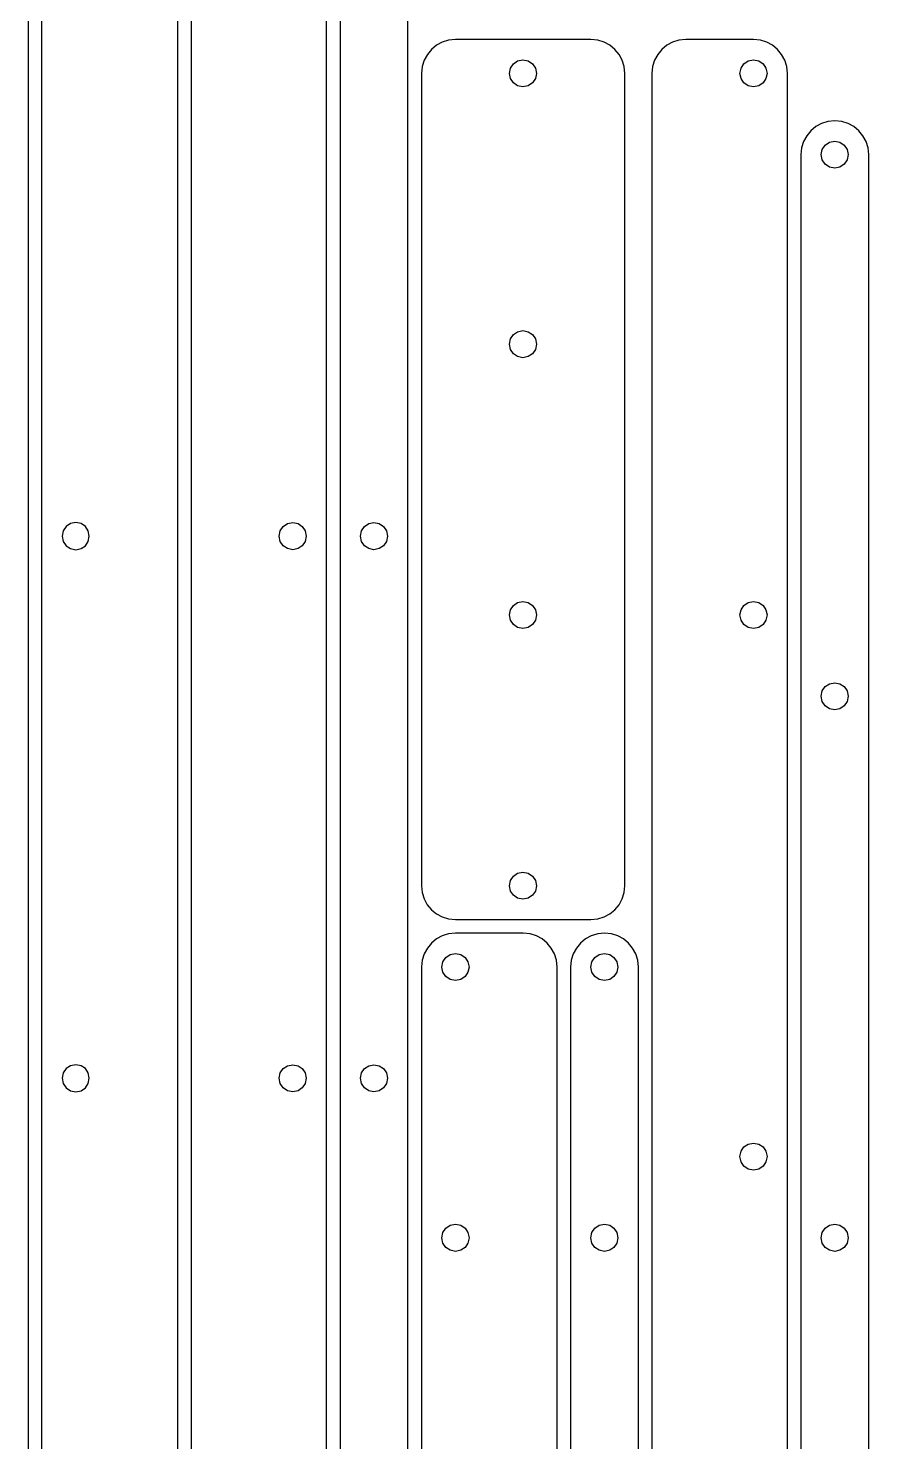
# Model space of a CAD drawing. Extents: x -2300 to 2026, y -6513 to 1502.
# Drawn here: x -1366.8 to -1242.9, y 963.6 to 1172.2 of the extents above; entities that cross this region are included whole.
import ezdxf

# ---------------------------------------------------------------- set-up
doc = ezdxf.new("R2010")
doc.units = 0

msp = doc.modelspace()

# ---------------------------------------------------------------- linework, layer by layer
at = {"layer": 'Layer 1'}
for p, q in [((-1366.84028, 1497.24), (-1366.84, 857.236)), ((-1364.84019, 857.23619), (-1364.84, 1497.24)), ((-1344.83981, 1497.24025), (-1344.84, 857.236)), ((-1342.84019, 1497.24025), (-1342.84, 857.236)), ((-1322.83981, 857.23619), (-1322.84, 1497.24)), ((-1320.83994, 1497.24), (-1320.84, 857.236)), ((-1310.84006, 857.236), (-1310.84, 1497.24)), ((-1304.849254, 1170.42887), (-1305.78815, 1170.138669)), ((-1303.84, 1170.53), (-1304.849254, 1170.42887)), ((-1283.85575, 1170.52535), (-1303.84, 1170.53)), ((-1282.846496, 1170.42422), (-1283.85575, 1170.52535)), ((-1281.9076, 1170.134019), (-1282.846496, 1170.42422)), ((-1270.879256, 1170.428851), (-1271.818172, 1170.138599)), ((-1269.87, 1170.53), (-1270.879256, 1170.428851)), ((-1259.87594, 1170.5258), (-1269.87, 1170.53)), ((-1258.866675, 1170.424651), (-1259.87594, 1170.5258)), ((-1257.927756, 1170.134399), (-1258.866675, 1170.424651)), ((-1307.984791, 1168.331436), (-1308.444352, 1167.48275)), ((-1307.37571, 1169.070171), (-1307.984791, 1168.331436)), ((-1306.636899, 1169.679176), (-1307.37571, 1169.070171)), ((-1305.78815, 1170.138669), (-1306.636899, 1169.679176)), ((-1281.058851, 1169.674526), (-1281.9076, 1170.134019)), ((-1280.32004, 1169.065521), (-1281.058851, 1169.674526)), ((-1279.710959, 1168.326786), (-1280.32004, 1169.065521)), ((-1279.251398, 1167.4781), (-1279.710959, 1168.326786)), ((-1274.014916, 1168.331128), (-1274.47451, 1167.482371)), ((-1273.405798, 1169.069946), (-1274.014916, 1168.331128)), ((-1272.666951, 1169.679033), (-1273.405798, 1169.069946)), ((-1271.818172, 1170.138599), (-1272.666951, 1169.679033)), ((-1257.078976, 1169.674833), (-1257.927756, 1170.134399)), ((-1256.340131, 1169.065746), (-1257.078976, 1169.674833)), ((-1255.731016, 1168.326928), (-1256.340131, 1169.065746)), ((-1255.271426, 1167.478171), (-1255.731016, 1168.326928)), ((-1308.734602, 1166.543895), (-1308.83575, 1165.53465)), ((-1308.444352, 1167.48275), (-1308.734602, 1166.543895)), ((-1295.8859, 1165.5332), (-1295.728925, 1166.311135)), ((-1295.728925, 1166.311135), (-1295.300798, 1166.946506)), ((-1295.300798, 1166.946506), (-1294.665718, 1167.374902)), ((-1294.665718, 1167.374902), (-1293.88788, 1167.53191)), ((-1293.88788, 1167.53191), (-1293.110092, 1167.374783)), ((-1293.110092, 1167.374783), (-1292.474919, 1166.946345)), ((-1292.474919, 1166.946345), (-1292.046661, 1166.311013)), ((-1292.046661, 1166.311013), (-1291.88962, 1165.5332)), ((-1278.961148, 1166.539245), (-1279.251398, 1167.4781)), ((-1278.86, 1165.53), (-1278.961148, 1166.539245)), ((-1274.764783, 1166.543464), (-1274.86594, 1165.5342)), ((-1274.47451, 1167.482371), (-1274.764783, 1166.543464)), ((-1261.8813, 1165.5319), (-1261.724329, 1166.309802)), ((-1261.724329, 1166.309802), (-1261.296208, 1166.945101)), ((-1261.296208, 1166.945101), (-1260.661129, 1167.373425)), ((-1260.661129, 1167.373425), (-1259.88328, 1167.5304)), ((-1259.88328, 1167.5304), (-1259.105492, 1167.373306)), ((-1259.105492, 1167.373306), (-1258.470319, 1166.944941)), ((-1258.470319, 1166.944941), (-1258.042061, 1166.30968)), ((-1258.042061, 1166.30968), (-1257.88502, 1165.5319)), ((-1254.981156, 1166.539264), (-1255.271426, 1167.478171)), ((-1254.88, 1165.53), (-1254.981156, 1166.539264)), ((-1308.83575, 1165.53465), (-1308.84, 1045.64)), ((-1295.728896, 1164.755401), (-1295.8859, 1165.5332)), ((-1295.8859, 1165.5332), (-1295.8859, 1165.5332)), ((-1295.300721, 1164.120305), (-1295.728896, 1164.755401)), ((-1294.665631, 1163.692144), (-1295.300721, 1164.120305)), ((-1292.475, 1164.120464), (-1293.110183, 1163.692263)), ((-1292.046692, 1164.75552), (-1292.475, 1164.120464)), ((-1291.88962, 1165.5332), (-1292.046692, 1164.75552)), ((-1278.86425, 1045.63557), (-1278.86, 1165.53)), ((-1274.86594, 1165.5342), (-1274.87, 925.745)), ((-1261.724212, 1164.753979), (-1261.8813, 1165.5319)), ((-1261.8813, 1165.5319), (-1261.8813, 1165.5319)), ((-1261.296054, 1164.118821), (-1261.724212, 1164.753979)), ((-1260.661014, 1163.690637), (-1261.296054, 1164.118821)), ((-1258.4704, 1164.119059), (-1259.105583, 1163.690785)), ((-1258.042092, 1164.754188), (-1258.4704, 1164.119059)), ((-1257.88502, 1165.5319), (-1258.042092, 1164.754188)), ((-1254.88406, 925.74501), (-1254.88, 1165.53)), ((-1293.88788, 1163.53515), (-1294.665631, 1163.692144)), ((-1293.110183, 1163.692263), (-1293.88788, 1163.53515)), ((-1259.88328, 1163.53364), (-1260.661014, 1163.690637)), ((-1259.105583, 1163.690785), (-1259.88328, 1163.53364)), ((-1249.833446, 1158.144399), (-1250.68219, 1157.684833)), ((-1248.894552, 1158.434651), (-1249.833446, 1158.144399)), ((-1247.8853, 1158.5358), (-1248.894552, 1158.434651)), ((-1246.876072, 1158.434651), (-1247.8853, 1158.5358)), ((-1245.937228, 1158.144399), (-1246.876072, 1158.434651)), ((-1245.088552, 1157.684833), (-1245.937228, 1158.144399)), ((-1252.030071, 1156.336928), (-1252.489627, 1155.488171)), ((-1251.420995, 1157.075746), (-1252.030071, 1156.336928)), ((-1250.68219, 1157.684833), (-1251.420995, 1157.075746)), ((-1244.349823, 1157.075746), (-1245.088552, 1157.684833)), ((-1243.740822, 1156.336928), (-1244.349823, 1157.075746)), ((-1243.28133, 1155.488171), (-1243.740822, 1156.336928)), ((-1252.779873, 1154.549264), (-1252.88102, 1153.54)), ((-1252.489627, 1155.488171), (-1252.779873, 1154.549264)), ((-1249.90948, 1153.5416), (-1249.752502, 1154.319623)), ((-1249.752502, 1154.319623), (-1249.324351, 1154.954985)), ((-1249.324351, 1154.954985), (-1248.689205, 1155.383332)), ((-1248.689205, 1155.383332), (-1247.91124, 1155.54031)), ((-1247.91124, 1155.54031), (-1247.133455, 1155.383213)), ((-1247.133455, 1155.383213), (-1246.498309, 1154.954825)), ((-1246.498309, 1154.954825), (-1246.070123, 1154.319502)), ((-1246.070123, 1154.319502), (-1245.91322, 1153.5416)), ((-1242.991129, 1154.549264), (-1243.28133, 1155.488171)), ((-1242.89, 1153.54), (-1242.991129, 1154.549264)), ((-1252.88102, 1153.54), (-1252.88, 918.751)), ((-1249.752378, 1152.763922), (-1249.90948, 1153.5416)), ((-1249.90948, 1153.5416), (-1249.90948, 1153.5416)), ((-1249.324188, 1152.128888), (-1249.752378, 1152.763922)), ((-1248.689083, 1151.700751), (-1249.324188, 1152.128888)), ((-1247.91124, 1151.54376), (-1248.689083, 1151.700751)), ((-1247.133581, 1151.700885), (-1247.91124, 1151.54376)), ((-1246.49848, 1152.129066), (-1247.133581, 1151.700885)), ((-1246.070254, 1152.764055), (-1246.49848, 1152.129066)), ((-1245.91322, 1153.5416), (-1246.070254, 1152.764055)), ((-1242.8947, 913.75601), (-1242.89, 1153.54)), ((-1295.728925, 1126.346723), (-1295.300798, 1126.982085)), ((-1295.300798, 1126.982085), (-1294.665718, 1127.410432)), ((-1294.665718, 1127.410432), (-1293.88788, 1127.56741)), ((-1293.88788, 1127.56741), (-1293.110092, 1127.410313)), ((-1293.110092, 1127.410313), (-1292.474919, 1126.981925)), ((-1292.474919, 1126.981925), (-1292.046661, 1126.346602)), ((-1295.8859, 1125.5687), (-1295.728925, 1126.346723)), ((-1295.728896, 1124.790965), (-1295.8859, 1125.5687)), ((-1295.8859, 1125.5687), (-1295.8859, 1125.5687)), ((-1295.300721, 1124.156014), (-1295.728896, 1124.790965)), ((-1292.046692, 1124.79109), (-1292.475, 1124.156185)), ((-1291.88962, 1125.5687), (-1292.046692, 1124.79109)), ((-1292.046661, 1126.346602), (-1291.88962, 1125.5687)), ((-1294.665631, 1123.727998), (-1295.300721, 1124.156014)), ((-1293.88788, 1123.57107), (-1294.665631, 1123.727998)), ((-1293.110183, 1123.72813), (-1293.88788, 1123.57107)), ((-1292.475, 1124.156185), (-1293.110183, 1123.72813)), ((-1361.682888, 1098.015114), (-1361.83994, 1097.2366)), ((-1361.25432, 1098.650924), (-1361.682888, 1098.015114)), ((-1360.618609, 1099.079636), (-1361.25432, 1098.650924)), ((-1359.84013, 1099.23685), (-1360.618609, 1099.079636)), ((-1359.061465, 1099.079761), (-1359.84013, 1099.23685)), ((-1358.425751, 1098.651092), (-1359.061465, 1099.079761)), ((-1357.997218, 1098.015241), (-1358.425751, 1098.651092)), ((-1357.8401, 1097.2366), (-1357.997218, 1098.015241)), ((-1329.8397, 1097.2366), (-1329.682585, 1098.015241)), ((-1329.682585, 1098.015241), (-1329.254077, 1098.651092)), ((-1329.254077, 1098.651092), (-1328.618428, 1099.079761)), ((-1328.618428, 1099.079761), (-1327.83989, 1099.23685)), ((-1327.83989, 1099.23685), (-1327.061411, 1099.079636)), ((-1327.061411, 1099.079636), (-1326.4257, 1098.650924)), ((-1326.4257, 1098.650924), (-1325.997132, 1098.015114)), ((-1325.997132, 1098.015114), (-1325.84008, 1097.2366)), ((-1317.85765, 1097.2366), (-1317.700535, 1098.015241)), ((-1317.700535, 1098.015241), (-1317.272027, 1098.651092)), ((-1317.272027, 1098.651092), (-1316.636378, 1099.079761)), ((-1316.636378, 1099.079761), (-1315.85784, 1099.23685)), ((-1315.85784, 1099.23685), (-1315.079361, 1099.079636)), ((-1315.079361, 1099.079636), (-1314.44365, 1098.650924)), ((-1314.44365, 1098.650924), (-1314.015082, 1098.015114)), ((-1314.015082, 1098.015114), (-1313.85803, 1097.2366)), ((-1361.83994, 1097.2366), (-1361.682764, 1096.458241)), ((-1361.682764, 1096.458241), (-1361.254152, 1095.822547)), ((-1361.254152, 1095.822547), (-1360.618482, 1095.393873)), ((-1360.618482, 1095.393873), (-1359.84013, 1095.23657)), ((-1359.84013, 1095.23657), (-1359.061586, 1095.393719)), ((-1359.061586, 1095.393719), (-1358.425912, 1095.822303)), ((-1358.425912, 1095.822303), (-1357.997341, 1096.458028)), ((-1357.997341, 1096.458028), (-1357.8401, 1097.2366)), ((-1357.8401, 1097.2366), (-1357.8401, 1097.2366)), ((-1329.682556, 1096.458028), (-1329.8397, 1097.2366)), ((-1329.8397, 1097.2366), (-1329.8397, 1097.2366)), ((-1329.253997, 1095.822303), (-1329.682556, 1096.458028)), ((-1328.618338, 1095.393719), (-1329.253997, 1095.822303)), ((-1327.83989, 1095.23657), (-1328.618338, 1095.393719)), ((-1327.061538, 1095.393873), (-1327.83989, 1095.23657)), ((-1326.425868, 1095.822547), (-1327.061538, 1095.393873)), ((-1325.997256, 1096.458241), (-1326.425868, 1095.822547)), ((-1325.84008, 1097.2366), (-1325.997256, 1096.458241)), ((-1317.700506, 1096.458028), (-1317.85765, 1097.2366)), ((-1317.85765, 1097.2366), (-1317.85765, 1097.2366)), ((-1317.271947, 1095.822303), (-1317.700506, 1096.458028)), ((-1316.636288, 1095.393719), (-1317.271947, 1095.822303)), ((-1315.85784, 1095.23657), (-1316.636288, 1095.393719)), ((-1315.079488, 1095.393873), (-1315.85784, 1095.23657)), ((-1314.443818, 1095.822547), (-1315.079488, 1095.393873)), ((-1314.015206, 1096.458241), (-1314.443818, 1095.822547)), ((-1313.85803, 1097.2366), (-1314.015206, 1096.458241)), ((-1295.728925, 1086.382636), (-1295.300798, 1087.017787)), ((-1295.300798, 1087.017787), (-1294.665718, 1087.445958)), ((-1294.665718, 1087.445958), (-1293.88788, 1087.60285)), ((-1293.88788, 1087.60285), (-1293.110092, 1087.445826)), ((-1293.110092, 1087.445826), (-1292.474919, 1087.017616)), ((-1292.474919, 1087.017616), (-1292.046661, 1086.38251)), ((-1261.724329, 1086.380702), (-1261.296208, 1087.016001)), ((-1261.296208, 1087.016001), (-1260.661129, 1087.444325)), ((-1260.661129, 1087.444325), (-1259.88328, 1087.6013)), ((-1259.88328, 1087.6013), (-1259.105492, 1087.444206)), ((-1259.105492, 1087.444206), (-1258.470319, 1087.015841)), ((-1258.470319, 1087.015841), (-1258.042061, 1086.38058)), ((-1295.8859, 1085.6048), (-1295.728925, 1086.382636)), ((-1295.728896, 1084.826912), (-1295.8859, 1085.6048)), ((-1295.8859, 1085.6048), (-1295.8859, 1085.6048)), ((-1295.300721, 1084.191826), (-1295.728896, 1084.826912)), ((-1292.046692, 1084.827099), (-1292.475, 1084.191993)), ((-1291.88962, 1085.6048), (-1292.046692, 1084.827099)), ((-1292.046661, 1086.38251), (-1291.88962, 1085.6048)), ((-1261.8813, 1085.6028), (-1261.724329, 1086.380702)), ((-1261.724212, 1084.824982), (-1261.8813, 1085.6028)), ((-1261.8813, 1085.6028), (-1261.8813, 1085.6028)), ((-1261.296054, 1084.190051), (-1261.724212, 1084.824982)), ((-1258.042092, 1084.825199), (-1258.4704, 1084.190296)), ((-1257.88502, 1085.6028), (-1258.042092, 1084.825199)), ((-1258.042061, 1086.38058), (-1257.88502, 1085.6028)), ((-1294.665631, 1083.763714), (-1295.300721, 1084.191826)), ((-1293.88788, 1083.60675), (-1294.665631, 1083.763714)), ((-1293.110183, 1083.763777), (-1293.88788, 1083.60675)), ((-1292.475, 1084.191993), (-1293.110183, 1083.763777)), ((-1260.661014, 1083.762094), (-1261.296054, 1084.190051)), ((-1259.88328, 1083.6052), (-1260.661014, 1083.762094)), ((-1259.105583, 1083.762245), (-1259.88328, 1083.6052)), ((-1258.4704, 1084.190296), (-1259.105583, 1083.762245)), ((-1249.90948, 1073.6125), (-1249.752502, 1074.390624)), ((-1249.752502, 1074.390624), (-1249.324351, 1075.025982)), ((-1249.324351, 1075.025982), (-1248.689205, 1075.454277)), ((-1248.689205, 1075.454277), (-1247.91124, 1075.61121)), ((-1247.91124, 1075.61121), (-1247.133455, 1075.454113)), ((-1247.133455, 1075.454113), (-1246.498309, 1075.025725)), ((-1246.498309, 1075.025725), (-1246.070123, 1074.390402)), ((-1246.070123, 1074.390402), (-1245.91322, 1073.6125)), ((-1249.752378, 1072.834872), (-1249.90948, 1073.6125)), ((-1249.90948, 1073.6125), (-1249.90948, 1073.6125)), ((-1249.324188, 1072.199919), (-1249.752378, 1072.834872)), ((-1246.070254, 1072.834988), (-1246.49848, 1072.200075)), ((-1245.91322, 1073.6125), (-1246.070254, 1072.834988)), ((-1248.689083, 1071.771857), (-1249.324188, 1072.199919)), ((-1247.91124, 1071.6149), (-1248.689083, 1071.771857)), ((-1247.133581, 1071.771975), (-1247.91124, 1071.6149)), ((-1246.49848, 1072.200075), (-1247.133581, 1071.771975)), ((-1295.300798, 1047.053306), (-1294.665718, 1047.481643)), ((-1294.665718, 1047.481643), (-1293.88788, 1047.63871)), ((-1293.88788, 1047.63871), (-1293.110092, 1047.481613)), ((-1293.110092, 1047.481613), (-1292.474919, 1047.053225)), ((-1308.84, 1045.64), (-1308.738852, 1044.630806)), ((-1295.8859, 1045.64), (-1295.728925, 1046.417994)), ((-1295.728896, 1044.862329), (-1295.8859, 1045.64)), ((-1295.8859, 1045.64), (-1295.8859, 1045.64)), ((-1295.728925, 1046.417994), (-1295.300798, 1047.053306)), ((-1292.474919, 1047.053225), (-1292.046661, 1046.417902)), ((-1291.88962, 1045.64), (-1292.046692, 1044.862453)), ((-1292.046661, 1046.417902), (-1291.88962, 1045.64)), ((-1278.965398, 1044.626376), (-1278.86425, 1045.63557)), ((-1308.738852, 1044.630806), (-1308.448602, 1043.691954)), ((-1308.448602, 1043.691954), (-1307.989041, 1042.843237)), ((-1295.300721, 1044.227298), (-1295.728896, 1044.862329)), ((-1294.665631, 1043.799161), (-1295.300721, 1044.227298)), ((-1293.88788, 1043.64217), (-1294.665631, 1043.799161)), ((-1293.110183, 1043.799285), (-1293.88788, 1043.64217)), ((-1292.475, 1044.227464), (-1293.110183, 1043.799285)), ((-1292.046692, 1044.862453), (-1292.475, 1044.227464)), ((-1279.715209, 1042.838807), (-1279.255648, 1043.687524)), ((-1279.255648, 1043.687524), (-1278.965398, 1044.626376)), ((-1307.989041, 1042.843237), (-1307.37996, 1042.104448)), ((-1307.37996, 1042.104448), (-1306.641149, 1041.495379)), ((-1306.641149, 1041.495379), (-1305.7924, 1041.035825)), ((-1305.7924, 1041.035825), (-1304.853504, 1040.745578)), ((-1282.850746, 1040.741148), (-1281.91185, 1041.031395)), ((-1281.91185, 1041.031395), (-1281.063101, 1041.490949)), ((-1281.063101, 1041.490949), (-1280.32429, 1042.100018)), ((-1280.32429, 1042.100018), (-1279.715209, 1042.838807)), ((-1304.853504, 1040.745578), (-1303.84425, 1040.64443)), ((-1303.84425, 1040.64443), (-1283.86, 1040.64)), ((-1283.86, 1040.64), (-1282.850746, 1040.741148)), ((-1307.37571, 1037.189955), (-1307.984791, 1036.45114)), ((-1306.636899, 1037.799039), (-1307.37571, 1037.189955)), ((-1305.78815, 1038.258602), (-1306.636899, 1037.799039)), ((-1304.849254, 1038.548852), (-1305.78815, 1038.258602)), ((-1303.84, 1038.65), (-1304.849254, 1038.548852)), ((-1293.84575, 1038.64579), (-1303.84, 1038.65)), ((-1292.836496, 1038.544642), (-1293.84575, 1038.64579)), ((-1291.8976, 1038.254392), (-1292.836496, 1038.544642)), ((-1291.048851, 1037.794829), (-1291.8976, 1038.254392)), ((-1290.31004, 1037.185745), (-1291.048851, 1037.794829)), ((-1289.700959, 1036.44693), (-1290.31004, 1037.185745)), ((-1285.390917, 1037.185525), (-1285.99999, 1036.44679)), ((-1284.652121, 1037.794528), (-1285.390917, 1037.185525)), ((-1283.803391, 1038.25402), (-1284.652121, 1037.794528)), ((-1282.86452, 1038.544221), (-1283.803391, 1038.25402)), ((-1281.8553, 1038.64535), (-1282.86452, 1038.544221)), ((-1280.846066, 1038.544221), (-1281.8553, 1038.64535)), ((-1279.90722, 1038.25402), (-1280.846066, 1038.544221)), ((-1279.058543, 1037.794528), (-1279.90722, 1038.25402)), ((-1278.319815, 1037.185525), (-1279.058543, 1037.794528)), ((-1277.710816, 1036.44679), (-1278.319815, 1037.185525)), ((-1308.734602, 1034.663477), (-1308.83575, 1033.65421)), ((-1308.444352, 1035.602383), (-1308.734602, 1034.663477)), ((-1307.984791, 1036.45114), (-1308.444352, 1035.602383)), ((-1305.677908, 1034.427709), (-1305.2496, 1035.062815)), ((-1305.2496, 1035.062815), (-1304.614417, 1035.491026)), ((-1304.614417, 1035.491026), (-1303.83672, 1035.64805)), ((-1303.83672, 1035.64805), (-1303.058999, 1035.491087)), ((-1303.058999, 1035.491087), (-1302.423957, 1035.062977)), ((-1302.423957, 1035.062977), (-1301.995792, 1034.427892)), ((-1289.241398, 1035.598173), (-1289.700959, 1036.44693)), ((-1288.951148, 1034.659267), (-1289.241398, 1035.598173)), ((-1288.85, 1033.65), (-1288.951148, 1034.659267)), ((-1286.749793, 1034.659248), (-1286.85094, 1033.65)), ((-1286.459545, 1035.598105), (-1286.749793, 1034.659248)), ((-1285.99999, 1036.44679), (-1286.459545, 1035.598105)), ((-1283.71332, 1034.427125), (-1283.285207, 1035.062489)), ((-1283.285207, 1035.062489), (-1282.650148, 1035.490836)), ((-1282.650148, 1035.490836), (-1281.87234, 1035.64781)), ((-1281.87234, 1035.64781), (-1281.094571, 1035.490713)), ((-1281.094571, 1035.490713), (-1280.459427, 1035.062326)), ((-1280.459427, 1035.062326), (-1280.031235, 1034.427003)), ((-1277.251327, 1035.598105), (-1277.710816, 1036.44679)), ((-1276.961129, 1034.659248), (-1277.251327, 1035.598105)), ((-1276.86, 1033.65), (-1276.961129, 1034.659248)), ((-1308.83575, 1033.65421), (-1308.84, 913.756)), ((-1305.83498, 1033.65), (-1305.677908, 1034.427709)), ((-1305.677939, 1032.872132), (-1305.83498, 1033.65)), ((-1305.249681, 1032.236885), (-1305.677939, 1032.872132)), ((-1301.995675, 1032.87201), (-1302.423802, 1032.236721)), ((-1301.995792, 1034.427892), (-1301.8387, 1033.65)), ((-1301.8387, 1033.65), (-1301.995675, 1032.87201)), ((-1301.8387, 1033.65), (-1301.8387, 1033.65)), ((-1288.85425, 913.75635), (-1288.85, 1033.65)), ((-1286.85094, 1033.65), (-1286.85, 913.756)), ((-1283.87029, 1033.6491), (-1283.71332, 1034.427125)), ((-1283.71329, 1032.871301), (-1283.87029, 1033.6491)), ((-1283.87029, 1033.6491), (-1283.87029, 1033.6491)), ((-1283.285127, 1032.236205), (-1283.71329, 1032.871301)), ((-1280.031358, 1032.871422), (-1280.45959, 1032.236367)), ((-1279.87432, 1033.6491), (-1280.031358, 1032.871422)), ((-1280.031235, 1034.427003), (-1279.87432, 1033.6491)), ((-1276.85906, 913.756), (-1276.86, 1033.65)), ((-1304.614508, 1031.808573), (-1305.249681, 1032.236885)), ((-1303.83672, 1031.65151), (-1304.614508, 1031.808573)), ((-1303.058882, 1031.80845), (-1303.83672, 1031.65151)), ((-1302.423802, 1032.236721), (-1303.058882, 1031.80845)), ((-1282.650059, 1031.808044), (-1283.285127, 1032.236205)), ((-1281.87234, 1031.65105), (-1282.650059, 1031.808044)), ((-1281.094692, 1031.808167), (-1281.87234, 1031.65105)), ((-1280.45959, 1032.236367), (-1281.094692, 1031.808167)), ((-1361.682888, 1018.014748), (-1361.83994, 1017.2362)), ((-1361.25432, 1018.650635), (-1361.682888, 1018.014748)), ((-1360.618609, 1019.079422), (-1361.25432, 1018.650635)), ((-1359.84013, 1019.23667), (-1360.618609, 1019.079422)), ((-1359.061465, 1019.079453), (-1359.84013, 1019.23667)), ((-1358.425751, 1018.65072), (-1359.061465, 1019.079453)), ((-1357.997218, 1018.014844), (-1358.425751, 1018.65072)), ((-1357.8401, 1017.2362), (-1357.997218, 1018.014844)), ((-1329.8397, 1017.2362), (-1329.682585, 1018.014844)), ((-1329.682585, 1018.014844), (-1329.254077, 1018.65072)), ((-1329.254077, 1018.65072), (-1328.618428, 1019.079453)), ((-1328.618428, 1019.079453), (-1327.83989, 1019.23667)), ((-1327.83989, 1019.23667), (-1327.061411, 1019.079422)), ((-1327.061411, 1019.079422), (-1326.4257, 1018.650635)), ((-1326.4257, 1018.650635), (-1325.997132, 1018.014748)), ((-1325.997132, 1018.014748), (-1325.84008, 1017.2362)), ((-1317.85765, 1017.2362), (-1317.700535, 1018.014844)), ((-1317.700535, 1018.014844), (-1317.272027, 1018.65072)), ((-1317.272027, 1018.65072), (-1316.636378, 1019.079453)), ((-1316.636378, 1019.079453), (-1315.85784, 1019.23667)), ((-1315.85784, 1019.23667), (-1315.079361, 1019.079422)), ((-1315.079361, 1019.079422), (-1314.44365, 1018.650635)), ((-1314.44365, 1018.650635), (-1314.015082, 1018.014748)), ((-1314.015082, 1018.014748), (-1313.85803, 1017.2362)), ((-1361.83994, 1017.2362), (-1361.682764, 1016.457944)), ((-1361.682764, 1016.457944), (-1361.254152, 1015.822478)), ((-1358.425912, 1015.822233), (-1357.997341, 1016.457732)), ((-1357.997341, 1016.457732), (-1357.8401, 1017.2362)), ((-1357.8401, 1017.2362), (-1357.8401, 1017.2362)), ((-1329.682556, 1016.457732), (-1329.8397, 1017.2362)), ((-1329.8397, 1017.2362), (-1329.8397, 1017.2362)), ((-1329.253997, 1015.822233), (-1329.682556, 1016.457732)), ((-1325.997256, 1016.457944), (-1326.425868, 1015.822478)), ((-1325.84008, 1017.2362), (-1325.997256, 1016.457944)), ((-1317.700506, 1016.457732), (-1317.85765, 1017.2362)), ((-1317.85765, 1017.2362), (-1317.85765, 1017.2362)), ((-1317.271947, 1015.822233), (-1317.700506, 1016.457732)), ((-1314.015206, 1016.457944), (-1314.443818, 1015.822478)), ((-1313.85803, 1017.2362), (-1314.015206, 1016.457944)), ((-1361.254152, 1015.822478), (-1360.618482, 1015.394029)), ((-1360.618482, 1015.394029), (-1359.84013, 1015.23683)), ((-1359.84013, 1015.23683), (-1359.061586, 1015.393876)), ((-1359.061586, 1015.393876), (-1358.425912, 1015.822233)), ((-1328.618338, 1015.393876), (-1329.253997, 1015.822233)), ((-1327.83989, 1015.23683), (-1328.618338, 1015.393876)), ((-1327.061538, 1015.394029), (-1327.83989, 1015.23683)), ((-1326.425868, 1015.822478), (-1327.061538, 1015.394029)), ((-1316.636288, 1015.393876), (-1317.271947, 1015.822233)), ((-1315.85784, 1015.23683), (-1316.636288, 1015.393876)), ((-1315.079488, 1015.394029), (-1315.85784, 1015.23683)), ((-1314.443818, 1015.822478), (-1315.079488, 1015.394029)), ((-1260.661129, 1007.515667), (-1259.88328, 1007.67261)), ((-1259.88328, 1007.67261), (-1259.105492, 1007.515544)), ((-1261.8813, 1005.6739), (-1261.724329, 1006.452017)), ((-1261.724212, 1004.896195), (-1261.8813, 1005.6739)), ((-1261.8813, 1005.6739), (-1261.8813, 1005.6739)), ((-1261.724329, 1006.452017), (-1261.296208, 1007.087371)), ((-1261.296208, 1007.087371), (-1260.661129, 1007.515667)), ((-1259.105492, 1007.515544), (-1258.470319, 1007.087207)), ((-1258.470319, 1007.087207), (-1258.042061, 1006.451894)), ((-1257.88502, 1005.6739), (-1258.042092, 1004.896319)), ((-1258.042061, 1006.451894), (-1257.88502, 1005.6739)), ((-1261.296054, 1004.261088), (-1261.724212, 1004.896195)), ((-1260.661014, 1003.832875), (-1261.296054, 1004.261088)), ((-1259.88328, 1003.67585), (-1260.661014, 1003.832875)), ((-1259.105583, 1003.832999), (-1259.88328, 1003.67585)), ((-1258.4704, 1004.261254), (-1259.105583, 1003.832999)), ((-1258.042092, 1004.896319), (-1258.4704, 1004.261254)), ((-1305.677908, 994.463015), (-1305.2496, 995.098156)), ((-1305.2496, 995.098156), (-1304.614417, 995.526486)), ((-1304.614417, 995.526486), (-1303.83672, 995.68367)), ((-1303.83672, 995.68367), (-1303.058999, 995.526642)), ((-1303.058999, 995.526642), (-1302.423957, 995.098405)), ((-1302.423957, 995.098405), (-1301.995792, 994.463234)), ((-1283.71332, 994.462525), (-1283.285207, 995.097889)), ((-1283.285207, 995.097889), (-1282.650148, 995.526236)), ((-1282.650148, 995.526236), (-1281.87234, 995.68321)), ((-1281.87234, 995.68321), (-1281.094571, 995.526113)), ((-1281.094571, 995.526113), (-1280.459427, 995.097726)), ((-1280.459427, 995.097726), (-1280.031235, 994.462403)), ((-1249.752502, 994.462005), (-1249.324351, 995.097328)), ((-1249.324351, 995.097328), (-1248.689205, 995.525714)), ((-1248.689205, 995.525714), (-1247.91124, 995.68281)), ((-1247.91124, 995.68281), (-1247.133455, 995.525682)), ((-1247.133455, 995.525682), (-1246.498309, 995.097242)), ((-1246.498309, 995.097242), (-1246.070123, 994.461909)), ((-1305.83498, 993.6854), (-1305.677908, 994.463015)), ((-1305.677939, 992.907601), (-1305.83498, 993.6854)), ((-1301.995792, 994.463234), (-1301.8387, 993.6854)), ((-1301.8387, 993.6854), (-1301.995675, 992.907479)), ((-1301.8387, 993.6854), (-1301.8387, 993.6854)), ((-1283.87029, 993.6845), (-1283.71332, 994.462525)), ((-1283.71329, 992.90677), (-1283.87029, 993.6845)), ((-1283.87029, 993.6845), (-1283.87029, 993.6845)), ((-1279.87432, 993.6845), (-1280.031358, 992.906891)), ((-1280.031235, 994.462403), (-1279.87432, 993.6845)), ((-1249.90948, 993.6841), (-1249.752502, 994.462005)), ((-1249.752378, 992.906208), (-1249.90948, 993.6841)), ((-1249.90948, 993.6841), (-1249.90948, 993.6841)), ((-1245.91322, 993.6841), (-1246.070254, 992.906391)), ((-1246.070123, 994.461909), (-1245.91322, 993.6841)), ((-1305.249681, 992.272505), (-1305.677939, 992.907601)), ((-1304.614508, 991.844344), (-1305.249681, 992.272505)), ((-1303.83672, 991.68735), (-1304.614508, 991.844344)), ((-1303.058882, 991.844221), (-1303.83672, 991.68735)), ((-1302.423802, 992.272341), (-1303.058882, 991.844221)), ((-1301.995675, 992.907479), (-1302.423802, 992.272341)), ((-1283.285127, 992.271825), (-1283.71329, 992.90677)), ((-1282.650059, 991.843815), (-1283.285127, 992.271825)), ((-1281.87234, 991.68689), (-1282.650059, 991.843815)), ((-1281.094692, 991.843938), (-1281.87234, 991.68689)), ((-1280.45959, 992.271987), (-1281.094692, 991.843938)), ((-1280.031358, 992.906891), (-1280.45959, 992.271987)), ((-1249.324188, 992.271123), (-1249.752378, 992.906208)), ((-1248.689083, 991.843013), (-1249.324188, 992.271123)), ((-1247.91124, 991.68605), (-1248.689083, 991.843013)), ((-1247.133581, 991.843074), (-1247.91124, 991.68605)), ((-1246.49848, 992.271285), (-1247.133581, 991.843074)), ((-1246.070254, 992.906391), (-1246.49848, 992.271285))]:
    msp.add_line(p, q, dxfattribs=at)

doc.saveas('drawing.dxf')
